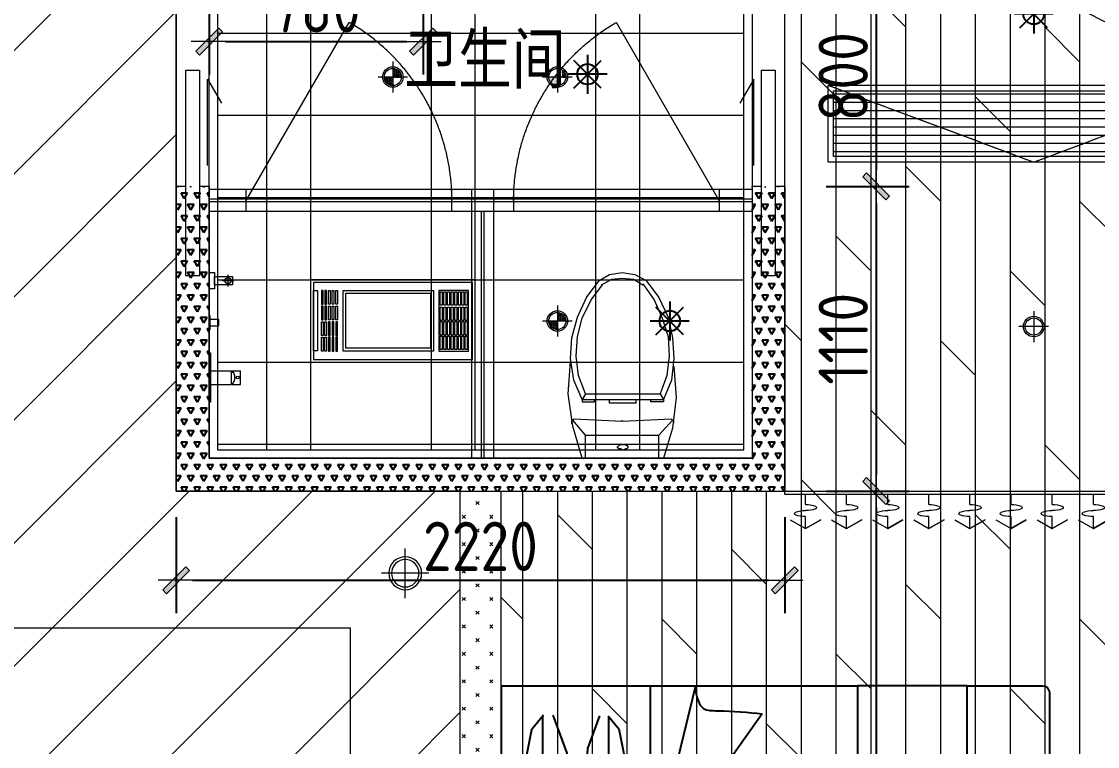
# Model space of a CAD drawing. Header units: millimetres. Extents: x 33621 to 401573, y -91663 to 133135.
# Drawn here: x 256382 to 260307, y -55242 to -52598 of the extents above; entities that cross this region are included whole.
import ezdxf

# ---------------------------------------------------------------- set-up
doc = ezdxf.new("R2010")
doc.units = ezdxf.units.MM
doc.header["$LTSCALE"] = 10
for name, pattern in [('DASH', [0.35, 0.25, -0.1]), ('DOTE', [2.42, 2, -0.2, 0.02, -0.2]), ('HIDDEN', [0.375, 0.25, -0.125, 0, 0])]:
    doc.linetypes.add(name, pattern=pattern)
doc.layers.get('0').update_dxf_attribs({"color": 253})
doc.layers.get('Defpoints').update_dxf_attribs({"color": 250})
for name, color, linetype, lineweight in [('cr-外框线2', 253, 'Continuous', 13), ('DOOR【门】', 253, 'Continuous', 0), ('DS-4BS-FINISH【墙完成线】', 253, 'Continuous', 0), ('FC-FLOOR【地材分格】', 253, 'Continuous', 0), ('FF-Door【门】', 253, 'Continuous', 0), ('FF-FIXT【洁具】', 253, 'Continuous', 0), ('FF-FURN【成品家具】', 253, 'Continuous', 0), ('FF-FURN【成品家私】', 253, 'Continuous', 0), ('MK【门槛线】', 253, 'Continuous', 0), ('RC-FCU【空调设备】', 253, 'Continuous', 0), ('RC-FIN【天花轮廓线】', 253, 'Continuous', 0), ('RC-LIGHT【天花灯具】', 253, 'Continuous', 0), ('RC-Modelling【天花造型】', 253, 'Continuous', 0), ('RC-STR【天花细线】', 253, 'Continuous', 0), ('RC-Text【天花文字】', 253, 'Continuous', 0), ('Wall【墙体】', 253, 'Continuous', 0), ('Wall【新建墙】', 253, 'Continuous', 0), ('WINDOW', 253, 'Continuous', 0), ('Xline【辅助线】', 253, 'Continuous', 0), ('新建墙体', 253, 'Continuous', 0)]:
    doc.layers.add(name, color=color, linetype=linetype, lineweight=lineweight)
for name, color, linetype in [('DIM_LEAD', 253, 'Continuous'), ('EQUIP_喷头', 253, 'Continuous'), ('HATCH【填充】', 253, 'Continuous'), ('P-活动家具', 253, 'Continuous'), ('WINDOW_TEXT', 253, 'Continuous'), ('平面家具', 253, 'Continuous')]:
    doc.layers.add(name, color=color, linetype=linetype)
doc.styles.add('_TCH_WINDOW', font='SIMPLEX', dxfattribs={"bigfont": 'GBCBIG'})
doc.styles.add('CCD_DIM', font='ARCHS.SHX')
doc.styles.add('文字', font='')
doc.styles.get('文字').set_extended_font_data('SimSun')
doc.dimstyles.new('ZL_1：60', dxfattribs={"dimscale": 60, "dimtxt": 3, "dimasz": 1, "dimexe": 2, "dimexo": 2, "dimgap": 0.5, "dimtad": 1, "dimdec": 0, "dimrnd": 5, "dimdsep": 46, "dimtxsty": 'CCD_DIM', "dimblk": 'WS-cj', "dimblk1": 'WS-cj', "dimblk2": 'WS-cj', "dimcen": 0, "dimclrd": 44, "dimclre": 44, "dimclrt": 2, "dimadec": 0, "dimazin": 0, "dimtfac": 1, "dimtdec": 0, "dimtix": 1, "dimtofl": 0, "dimtmove": 2, "dimatfit": 3, "dimldrblk": 'hl_arrow2', "dimfxl": 6, "dimfxlon": 1, "dimarcsym": 0})

# ---------------------------------------------------------------- blocks, each defined once
blk = doc.blocks.new('$DorLib2D$00000001')
for p, q in [((0.45, 0.975), (0.5, 0.975)), ((0.45, 0), (0.45, 0.975)), ((0.5, 0), (0.5, 0.975)), ((0.5, 0), (0.45, 0))]:
    blk.add_line(p, q)
at = {"lineweight": 13}
blk.add_arc((0.475, 0), 0.975, 91.4693, 180, dxfattribs=at)
blk = doc.blocks.new('海龙_041013471')
at = {"layer": 'P-活动家具', "color": 8}
for p, q in [((290.8, 600), (455.7, -75.6)), ((47.8, 497.7), (455.7, -75.6)), ((609.9, 490.4), (570.9, 443.1)), ((607.1, -333.1), (607.1, 487.1)), ((684.4, 370.6), (640.6, 490.4)), ((759.4, 353.8), (810.2, 492.6)), ((845.1, 492.6), (889.6, 438.7)), ((848.3, -326), (848.3, 488.8)), ((570.9, 443.1), (515.2, 167.7)), ((889.6, 438.7), (953.1, 110.2)), ((715.8, -67.6), (684.4, 370.6)), ((724.4, -114.1), (759.4, 353.8)), ((515.2, 167.7), (515.2, -356.5)), ((953.1, 110.2), (953.1, -364.1)), ((47.8, -499), (455.7, -75.6)), ((455.7, -75.6), (289.2, -600)), ((715.8, -384.4), (715.8, -67.6)), ((724.4, -395.8), (724.4, -114.1)), ((626.6, -417.8), (607.1, -333.1)), ((826, -433.9), (848.3, -326)), ((515.2, -356.5), (548.6, -466.9)), ((687.9, -472.4), (715.8, -384.4)), ((953.1, -364.1), (915, -495.5)), ((626.6, -444.9), (626.6, -417.8)), ((756.2, -501.8), (724.4, -395.8)), ((548.6, -466.9), (590.4, -572.6)), ((590.4, -572.6), (626.6, -444.9)), ((626.6, -444.9), (646.1, -564.3)), ((803.8, -456.5), (756.2, -501.8)), ((826, -491.4), (803.8, -456.5)), ((826, -491.4), (826, -433.9)), ((867.3, -466), (826, -491.4)), ((915, -495.5), (867.3, -466)), ((646.1, -564.3), (687.9, -472.4))]:
    blk.add_line(p, q, dxfattribs=at)
at = {"layer": 'P-活动家具'}
blk.add_line((1000, 600), (1000, -600), dxfattribs=at)
at = {"layer": 'P-活动家具', "color": 8}
blk.add_lwpolyline([(-299.9, 600), (-300, -600), (-700, -600), (-699.9, 600)], close=True, dxfattribs=at)
for points, knots in [([(291.5, 586.4), (286.2, 557.6), (277.4, 509), (168.4, 508.8), (99.8, 502.5), (47.8, 497.7)], [0, 0, 0, 0, 75.29107, 127.212251, 290.722633, 290.722633, 290.722633, 290.722633]), ([(291.5, -587.7), (284.6, -560.3), (263.8, -477.8), (136.2, -521), (68, -504), (47.8, -499)], [0, 0, 0, 0, 75.29107, 226.745569, 290.81809, 290.81809, 290.81809, 290.81809])]:
    blk.add_open_spline(points, degree=3, knots=knots, dxfattribs=at)
at = {"layer": '平面家具', "color": 43, "linetype": 'ByBlock'}
for p, q in [((-699.9, 600), (-975, 600)), ((1000, 600), (-299.9, 600)), ((455.7, -600), (455.7, 600)), ((-1000, 575), (-1000, -575)), ((-975, -600), (-700, -600)), ((-300, -600), (1000, -600))]:
    blk.add_line(p, q, dxfattribs=at)
for centre, start, end in [((-975, 575), 90, 180), ((-975, -575), 180, 270)]:
    blk.add_arc(centre, 25, start, end, dxfattribs=at)
blk = doc.blocks.new('海龙0109180699')
at = {"layer": 'cr-外框线2'}
blk.add_blockref('海龙_041013471', (725, 3235.4), dxfattribs=at)
blk = doc.blocks.new('*U170')
for p, q in [((0, -12), (0, 0)), ((0, 0), (1800, 0)), ((1800, 0), (1800, -12)), ((1800, -12), (0, -12)), ((75, -49.3), (75, -12)), ((225, -49.3), (225, -12)), ((375, -49.3), (375, -12)), ((525, -49.3), (525, -12)), ((675, -49.3), (675, -12)), ((825, -49.3), (825, -12)), ((975, -49.3), (975, -12)), ((1125, -49.3), (1125, -12)), ((1275, -49.3), (1275, -12)), ((1425, -49.3), (1425, -12)), ((1575, -49.3), (1575, -12)), ((1725, -49.3), (1725, -12)), ((1725, -49.3), (1725, -12)), ((19.6, -104.5), (75, -136.2)), ((75, -136.2), (75, -93.2)), ((130.4, -104.5), (75, -136.2)), ((75, -136.2), (130.4, -104.5)), ((169.6, -104.5), (225, -136.2)), ((225, -136.2), (225, -93.2)), ((280.4, -104.5), (225, -136.2)), ((225, -136.2), (280.4, -104.5)), ((319.6, -104.5), (375, -136.2)), ((375, -136.2), (375, -93.2)), ((430.4, -104.5), (375, -136.2)), ((375, -136.2), (430.4, -104.5)), ((469.6, -104.5), (525, -136.2)), ((525, -136.2), (525, -93.2)), ((580.4, -104.5), (525, -136.2)), ((525, -136.2), (580.4, -104.5)), ((619.6, -104.5), (675, -136.2)), ((675, -136.2), (675, -93.2)), ((730.4, -104.5), (675, -136.2)), ((675, -136.2), (730.4, -104.5)), ((769.6, -104.5), (825, -136.2)), ((825, -136.2), (825, -93.2)), ((880.4, -104.5), (825, -136.2)), ((825, -136.2), (880.4, -104.5)), ((919.6, -104.5), (975, -136.2)), ((975, -136.2), (975, -93.2)), ((1030.4, -104.5), (975, -136.2)), ((975, -136.2), (1030.4, -104.5)), ((1069.6, -104.5), (1125, -136.2)), ((1125, -136.2), (1125, -93.2)), ((1180.4, -104.5), (1125, -136.2)), ((1125, -136.2), (1180.4, -104.5)), ((1219.6, -104.5), (1275, -136.2)), ((1275, -136.2), (1275, -93.2)), ((1330.4, -104.5), (1275, -136.2)), ((1275, -136.2), (1330.4, -104.5)), ((1369.6, -104.5), (1425, -136.2)), ((1425, -136.2), (1425, -93.2)), ((1480.4, -104.5), (1425, -136.2)), ((1425, -136.2), (1480.4, -104.5)), ((1519.6, -104.5), (1575, -136.2)), ((1575, -136.2), (1575, -93.2)), ((1630.4, -104.5), (1575, -136.2)), ((1575, -136.2), (1630.4, -104.5)), ((1669.6, -104.5), (1725, -136.2)), ((1669.6, -104.5), (1725, -136.2)), ((1725, -136.2), (1725, -93.2)), ((1725, -136.2), (1725, -93.2)), ((1780.4, -104.5), (1725, -136.2)), ((1725, -136.2), (1780.4, -104.5)), ((1780.4, -104.5), (1725, -136.2)), ((1725, -136.2), (1780.4, -104.5))]:
    blk.add_line(p, q)
at = {"extrusion": (0, 0, -1)}
for centre, major_axis, start_param, end_param in [((40, -82.2), (3.69, -3.69), 1.137309, 3.57508), ((72.5, -170.8), (-70.4, -70.4), 2.004284, 2.381239), ((77.5, -148.9), (-70.4, -70.4), 2.33115, 2.708105), ((77.5, 28.3), (70.4, -70.4), 0.433488, 0.810442), ((110, -60.3), (3.69, -3.69), 4.278901, 6.716673), ((190, -82.2), (3.69, -3.69), 1.137309, 3.57508), ((222.5, -170.8), (-70.4, -70.4), 2.004284, 2.381239), ((227.5, -148.9), (-70.4, -70.4), 2.33115, 2.708105), ((227.5, 28.3), (70.4, -70.4), 0.433488, 0.810442), ((260, -60.3), (3.69, -3.69), 4.278901, 6.716673), ((340, -82.2), (3.69, -3.69), 1.137309, 3.57508), ((372.5, -170.8), (-70.4, -70.4), 2.004284, 2.381239), ((377.5, -148.9), (-70.4, -70.4), 2.33115, 2.708105), ((377.5, 28.3), (70.4, -70.4), 0.433488, 0.810442), ((410, -60.3), (3.69, -3.69), 4.278901, 6.716673), ((490, -82.2), (3.69, -3.69), 1.137309, 3.57508), ((522.5, -170.8), (-70.4, -70.4), 2.004284, 2.381239), ((527.5, -148.9), (-70.4, -70.4), 2.33115, 2.708105), ((527.5, 28.3), (70.4, -70.4), 0.433488, 0.810442), ((560, -60.3), (3.69, -3.69), 4.278901, 6.716673), ((640, -82.2), (3.69, -3.69), 1.137309, 3.57508), ((672.5, -170.8), (-70.4, -70.4), 2.004284, 2.381239), ((677.5, -148.9), (-70.4, -70.4), 2.33115, 2.708105), ((677.5, 28.3), (70.4, -70.4), 0.433488, 0.810442), ((710, -60.3), (3.69, -3.69), 4.278901, 6.716673), ((790, -82.2), (3.69, -3.69), 1.137309, 3.57508), ((822.5, -170.8), (-70.4, -70.4), 2.004284, 2.381239), ((827.5, -148.9), (-70.4, -70.4), 2.33115, 2.708105), ((827.5, 28.3), (70.4, -70.4), 0.433488, 0.810442), ((860, -60.3), (3.69, -3.69), 4.278901, 6.716673), ((940, -82.2), (3.69, -3.69), 1.137309, 3.57508), ((972.5, -170.8), (-70.4, -70.4), 2.004284, 2.381239), ((977.5, -148.9), (-70.4, -70.4), 2.33115, 2.708105), ((977.5, 28.3), (70.4, -70.4), 0.433488, 0.810442), ((1010, -60.3), (3.69, -3.69), 4.278901, 6.716673), ((1090, -82.2), (3.69, -3.69), 1.137309, 3.57508), ((1122.5, -170.8), (-70.4, -70.4), 2.004284, 2.381239), ((1127.5, -148.9), (-70.4, -70.4), 2.33115, 2.708105), ((1127.5, 28.3), (70.4, -70.4), 0.433488, 0.810442), ((1160, -60.3), (3.69, -3.69), 4.278901, 6.716673), ((1240, -82.2), (3.69, -3.69), 1.137309, 3.57508), ((1272.5, -170.8), (-70.4, -70.4), 2.004284, 2.381239), ((1277.5, -148.9), (-70.4, -70.4), 2.33115, 2.708105), ((1277.5, 28.3), (70.4, -70.4), 0.433488, 0.810442), ((1310, -60.3), (3.69, -3.69), 4.278901, 6.716673), ((1390, -82.2), (3.69, -3.69), 1.137309, 3.57508), ((1422.5, -170.8), (-70.4, -70.4), 2.004284, 2.381239), ((1427.5, -148.9), (-70.4, -70.4), 2.33115, 2.708105), ((1427.5, 28.3), (70.4, -70.4), 0.433488, 0.810442), ((1460, -60.3), (3.69, -3.69), 4.278901, 6.716673), ((1540, -82.2), (3.69, -3.69), 1.137309, 3.57508), ((1572.5, -170.8), (-70.4, -70.4), 2.004284, 2.381239), ((1577.5, -148.9), (-70.4, -70.4), 2.33115, 2.708105), ((1577.5, 28.3), (70.4, -70.4), 0.433488, 0.810442), ((1610, -60.3), (3.69, -3.69), 4.278901, 6.716673), ((1690, -82.2), (3.69, -3.69), 1.137309, 3.57508), ((1690, -82.2), (3.69, -3.69), 1.137309, 3.57508), ((1722.5, -170.8), (-70.4, -70.4), 2.004284, 2.381239), ((1722.5, -170.8), (-70.4, -70.4), 2.004284, 2.381239), ((1727.5, -148.9), (-70.4, -70.4), 2.33115, 2.708105), ((1727.5, -148.9), (-70.4, -70.4), 2.33115, 2.708105), ((1727.5, 28.3), (70.4, -70.4), 0.433488, 0.810442), ((1727.5, 28.3), (70.4, -70.4), 0.433488, 0.810442), ((1760, -60.3), (3.69, -3.69), 4.278901, 6.716673), ((1760, -60.3), (3.69, -3.69), 4.278901, 6.716673), ((72.5, 6.4), (70.4, -70.4), 0.760354, 1.137309), ((222.5, 6.4), (70.4, -70.4), 0.760354, 1.137309), ((372.5, 6.4), (70.4, -70.4), 0.760354, 1.137309), ((522.5, 6.4), (70.4, -70.4), 0.760354, 1.137309), ((672.5, 6.4), (70.4, -70.4), 0.760354, 1.137309), ((822.5, 6.4), (70.4, -70.4), 0.760354, 1.137309), ((972.5, 6.4), (70.4, -70.4), 0.760354, 1.137309), ((1122.5, 6.4), (70.4, -70.4), 0.760354, 1.137309), ((1272.5, 6.4), (70.4, -70.4), 0.760354, 1.137309), ((1422.5, 6.4), (70.4, -70.4), 0.760354, 1.137309), ((1572.5, 6.4), (70.4, -70.4), 0.760354, 1.137309), ((1722.5, 6.4), (70.4, -70.4), 0.760354, 1.137309), ((1722.5, 6.4), (70.4, -70.4), 0.760354, 1.137309)]:
    blk.add_ellipse(centre, major_axis=major_axis, ratio=1, start_param=start_param, end_param=end_param, dxfattribs=at)
blk = doc.blocks.new('ZL_0317145799')
at = {"layer": 'RC-FCU【空调设备】'}
h = blk.add_hatch(dxfattribs=at)
h.set_pattern_fill('_USER', color=8, scale=30, pattern_type=0)
h.set_pattern_definition([(0, (-5926276.942, -1197962.362), (0, 30), [])])
h.paths.add_polyline_path([(730, -260), (730, -20), (-730, -20), (-730, -260)])
blk.add_lwpolyline([(-750, -280), (-750, 0), (750, 0), (750, -280)], close=True, dxfattribs=at)
at = {"layer": 'RC-FCU【空调设备】', "color": 8, "linetype": 'DASH'}
blk.add_lwpolyline([(-750, 0), (0, -280), (750, 0)], dxfattribs=at)
at = {"layer": 'RC-FCU【空调设备】', "color": 8}
blk.add_lwpolyline([(-730, -260), (-730, -20), (730, -20), (730, -260)], close=True, dxfattribs=at)
blk = doc.blocks.new('圆形筒灯')
at = {"color": 251, "linetype": 'DOTE', "ltscale": 43.504693}
blk.add_line((0, 90.6), (0, -90.6), dxfattribs=at)
at = {"color": 251, "linetype": 'DOTE', "ltscale": 41.297046}
blk.add_line((86, 0), (-86, 0), dxfattribs=at)
blk.add_ellipse((0, 0), major_axis=(-42.4, 42.4), ratio=1, start_param=2.355868237233172, end_param=8.639053544412757)
at = {"color": 251}
blk.add_ellipse((0, 0), major_axis=(35.4, 35.4), ratio=1, start_param=5.49871431692557, end_param=11.78189962410516, dxfattribs=at)
blk = doc.blocks.new('ZL_0603125599')
at = {"layer": 'RC-Modelling【天花造型】'}
blk.add_line((-697.5, -2096.8), (1732.5, -2096.8), dxfattribs=at)
at = {"layer": 'RC-FCU【空调设备】'}
blk.add_blockref('ZL_0317145799', (210, -616.8), dxfattribs=at)
at = {"layer": 'RC-FCU【空调设备】', "ltscale": 10}
blk.add_blockref('*U170', (-697.5, -2096.8), dxfattribs=at)
at = {"layer": 'RC-LIGHT【天花灯具】', "xscale": 0.625, "yscale": 0.625, "zscale": 0.625}
blk.add_blockref('圆形筒灯', (210, -1496.8), dxfattribs=at)
blk = doc.blocks.new('WS-cj')
blk.add_hatch(color=2).paths.add_polyline_path([(0.588, 0.818), (-0.818, -0.588), (-0.588, -0.818), (0.818, 0.588)])
at = {"color": 2, "linetype": 'ByBlock', "lineweight": 0}
for p, q in [((-1.1, 0), (0, 0)), ((0, 0), (1.1, 0))]:
    blk.add_line(p, q, dxfattribs=at)
at = {"color": 2}
blk.add_lwpolyline([(0.588, 0.818), (-0.818, -0.588), (-0.588, -0.818), (0.818, 0.588)], close=True, dxfattribs=at)
blk = doc.blocks.new('*D405')
at = {"layer": 'Defpoints', "color": 0, "transparency": 16777216}
for p in [(257066.7, -52331.9), (257846.7, -52331.9), (257846.7, -52671.7)]:
    blk.add_point(p, dxfattribs=at)
at = {"layer": '新建墙体', "color": 44, "lineweight": -2, "transparency": 16777216}
for p, q in [((257066.7, -52451.9), (257066.7, -52791.7)), ((257846.7, -52451.9), (257846.7, -52791.7)), ((257126.7, -52671.7), (257786.7, -52671.7))]:
    blk.add_line(p, q, dxfattribs=at)
at = {"layer": '新建墙体', "color": 44, "lineweight": -2, "transparency": 16777216, "xscale": 60, "yscale": 60, "zscale": 60, "rotation": 180}
blk.add_blockref('WS-cj', (257066.7, -52671.7), dxfattribs=at)
at = {"layer": '新建墙体', "color": 44, "lineweight": -2, "transparency": 16777216, "xscale": 60, "yscale": 60, "zscale": 60}
blk.add_blockref('WS-cj', (257846.7, -52671.7), dxfattribs=at)
at = {"layer": '新建墙体', "color": 2, "transparency": 16777216, "insert": (257456.7, -52548), "char_height": 180, "attachment_point": 5, "style": 'CCD_DIM'}
blk.add_mtext('780', dxfattribs=at)
blk = doc.blocks.new('hl_arrow2')
at = {"color": 2}
blk.add_line((-0.221, 0), (-1, 0), dxfattribs=at)
blk.add_lwpolyline([(-0.221, 0), (-0.861, -0.689), (-0.654, -0.862), (0, 0), (-0.654, 0.862), (-0.861, 0.689)], close=True, dxfattribs=at)
blk = doc.blocks.new('*D411')
at = {"layer": 'Defpoints', "color": 0, "transparency": 16777216}
for p in [(259196.7, -52399.7), (259196.7, -53199.7), (259499.4, -53199.7)]:
    blk.add_point(p, dxfattribs=at)
at = {"layer": '新建墙体', "color": 44, "lineweight": -2, "transparency": 16777216}
for p, q in [((259316.7, -52399.7), (259619.4, -52399.7)), ((259499.4, -52459.7), (259499.4, -53139.7)), ((259316.7, -53199.7), (259619.4, -53199.7))]:
    blk.add_line(p, q, dxfattribs=at)
at = {"layer": '新建墙体', "color": 44, "lineweight": -2, "transparency": 16777216, "xscale": 60, "yscale": 60, "zscale": 60}
for p, rotation in [((259499.4, -52399.7), 90), ((259499.4, -53199.7), 270)]:
    blk.add_blockref('WS-cj', p, dxfattribs=dict(at, rotation=rotation))
at = {"layer": '新建墙体', "color": 2, "transparency": 16777216, "insert": (259379.4, -52799.7), "char_height": 180, "attachment_point": 5, "rotation": 90, "style": 'CCD_DIM'}
blk.add_mtext('800', dxfattribs=at)
blk = doc.blocks.new('*D408')
at = {"layer": 'Defpoints', "color": 0, "transparency": 16777216}
for p in [(259196.7, -53199.7), (259196.7, -54310.9), (259499.4, -54310.9)]:
    blk.add_point(p, dxfattribs=at)
at = {"layer": '新建墙体', "color": 44, "lineweight": -2, "transparency": 16777216}
for p, q in [((259316.7, -53199.7), (259619.4, -53199.7)), ((259499.4, -53259.7), (259499.4, -54250.9)), ((259316.7, -54310.9), (259619.4, -54310.9))]:
    blk.add_line(p, q, dxfattribs=at)
at = {"layer": '新建墙体', "color": 44, "lineweight": -2, "transparency": 16777216, "xscale": 60, "yscale": 60, "zscale": 60}
for p, rotation in [((259499.4, -53199.7), 90), ((259499.4, -54310.9), 270)]:
    blk.add_blockref('WS-cj', p, dxfattribs=dict(at, rotation=rotation))
at = {"layer": '新建墙体', "color": 2, "transparency": 16777216, "insert": (259379.4, -53755.3), "char_height": 180, "attachment_point": 5, "rotation": 90, "style": 'CCD_DIM'}
blk.add_mtext('1110', dxfattribs=at)
blk = doc.blocks.new('*D406')
at = {"layer": 'Defpoints', "color": 0, "transparency": 16777216}
for p in [(256946.3, -54285.7), (259166.3, -54285.7), (259166.3, -54636.1)]:
    blk.add_point(p, dxfattribs=at)
at = {"layer": '新建墙体', "color": 44, "lineweight": -2, "transparency": 16777216}
for p, q in [((256946.3, -54405.7), (256946.3, -54756.1)), ((259166.3, -54405.7), (259166.3, -54756.1)), ((257006.3, -54636.1), (259106.3, -54636.1))]:
    blk.add_line(p, q, dxfattribs=at)
at = {"layer": '新建墙体', "color": 44, "lineweight": -2, "transparency": 16777216, "xscale": 60, "yscale": 60, "zscale": 60, "rotation": 180}
blk.add_blockref('WS-cj', (256946.3, -54636.1), dxfattribs=at)
at = {"layer": '新建墙体', "color": 44, "lineweight": -2, "transparency": 16777216, "xscale": 60, "yscale": 60, "zscale": 60}
blk.add_blockref('WS-cj', (259166.3, -54636.1), dxfattribs=at)
at = {"layer": '新建墙体', "color": 2, "transparency": 16777216, "insert": (258056.3, -54512.4), "char_height": 180, "attachment_point": 5, "style": 'CCD_DIM'}
blk.add_mtext('2220', dxfattribs=at)
blk = doc.blocks.new('*D407')
at = {"layer": 'Defpoints', "color": 0, "transparency": 16777216}
for p in [(259196.7, -54310.9), (259196.7, -58909.4), (259499.4, -58909.4)]:
    blk.add_point(p, dxfattribs=at)
at = {"layer": '新建墙体', "color": 44, "lineweight": -2, "transparency": 16777216}
for p, q in [((259316.7, -54310.9), (259619.4, -54310.9)), ((259499.4, -54370.9), (259499.4, -58849.4)), ((259316.7, -58909.4), (259619.4, -58909.4))]:
    blk.add_line(p, q, dxfattribs=at)
at = {"layer": '新建墙体', "color": 44, "lineweight": -2, "transparency": 16777216, "xscale": 60, "yscale": 60, "zscale": 60}
for p, rotation in [((259499.4, -54310.9), 90), ((259499.4, -58909.4), 270)]:
    blk.add_blockref('WS-cj', p, dxfattribs=dict(at, rotation=rotation))
at = {"layer": '新建墙体', "color": 2, "transparency": 16777216, "insert": (259371.9, -56610.1), "char_height": 180, "attachment_point": 5, "rotation": 90, "style": 'CCD_DIM'}
blk.add_mtext('4600', dxfattribs=at)
blk = doc.blocks.new('防雾筒灯')
at = {"ltscale": 30}
h = blk.add_hatch(dxfattribs=at)
h.set_pattern_fill('DOTS', color=251, scale=3)
h.set_pattern_definition([(0, (-62.322, -46.6336), (2.38125, 4.7625), [0, -4.7625])])
edge = h.paths.add_edge_path()
edge.add_ellipse((0, 0), major_axis=(35.4, 35.4), ratio=1, start_angle=315, end_angle=405)
edge.add_line((0, 50), (0, 0))
edge.add_line((0, 0), (50, 0))
edge = h.paths.add_edge_path()
edge.add_line((0, 0), (-50, 0))
edge.add_ellipse((0, 0), major_axis=(35.4, 35.4), ratio=1, start_angle=495, end_angle=225)
edge.add_line((0, -50), (0, 0))
at = {"color": 251, "linetype": 'DOTE', "ltscale": 43.504693}
blk.add_line((0, 90.6), (0, -90.6), dxfattribs=at)
at = {"color": 251, "linetype": 'DOTE', "ltscale": 41.297046}
blk.add_line((86, 0), (-86, 0), dxfattribs=at)
blk.add_ellipse((0, 0), major_axis=(-42.4, 42.4), ratio=1, start_param=2.355868237233172, end_param=8.639053544412757)
at = {"color": 251}
blk.add_ellipse((0, 0), major_axis=(35.4, 35.4), ratio=1, start_param=5.49871431692557, end_param=11.78189962410516, dxfattribs=at)
blk = doc.blocks.new('ERTERT')
at = {"color": 8}
for points in [[(15709.6, 8061.8), (15930.2, 8061.8), (15930.2, 8046.6), (15709.6, 8046.6)], [(15709.5, 8032.6), (15759.4, 8032.6), (15759.4, 8026.5), (15709.5, 8026.5)], [(15709.5, 8019.5), (15759.4, 8019.5), (15759.4, 8013.4), (15709.5, 8013.4)], [(15709.5, 8000.3), (15759.4, 8000.3), (15759.4, 8006.4), (15709.5, 8006.4)], [(15766.4, 8032.6), (15816.3, 8032.6), (15816.3, 8026.5), (15766.4, 8026.5)], [(15766.4, 8019.5), (15816.3, 8019.5), (15816.3, 8013.4), (15766.4, 8013.4)], [(15766.4, 8000.3), (15816.3, 8000.3), (15816.3, 8006.4), (15766.4, 8006.4)], [(15873.3, 8032.6), (15823.3, 8032.6), (15823.3, 8026.5), (15873.3, 8026.5)], [(15873.3, 8019.5), (15823.3, 8019.5), (15823.3, 8013.4), (15873.3, 8013.4)], [(15873.3, 8000.3), (15823.3, 8000.3), (15823.3, 8006.4), (15873.3, 8006.4)], [(15930.2, 8032.6), (15880.3, 8032.6), (15880.3, 8026.5), (15930.2, 8026.5)], [(15930.2, 8019.5), (15880.3, 8019.5), (15880.3, 8013.4), (15930.2, 8013.4)], [(15930.2, 8000.3), (15880.3, 8000.3), (15880.3, 8006.4), (15930.2, 8006.4)], [(15709.5, 7987.2), (15759.4, 7987.2), (15759.4, 7993.3), (15709.5, 7993.3)], [(15709.5, 7974.2), (15759.4, 7974.2), (15759.4, 7980.2), (15709.5, 7980.2)], [(15766.4, 7987.2), (15816.3, 7987.2), (15816.3, 7993.3), (15766.4, 7993.3)], [(15766.4, 7974.2), (15816.3, 7974.2), (15816.3, 7980.2), (15766.4, 7980.2)], [(15873.3, 7987.2), (15823.3, 7987.2), (15823.3, 7993.3), (15873.3, 7993.3)], [(15873.3, 7974.2), (15823.3, 7974.2), (15823.3, 7980.2), (15873.3, 7980.2)], [(15930.2, 7987.2), (15880.3, 7987.2), (15880.3, 7993.3), (15930.2, 7993.3)], [(15930.2, 7974.2), (15880.3, 7974.2), (15880.3, 7980.2), (15930.2, 7980.2)], [(15709.5, 7952.9), (15930.2, 7952.9), (15930.2, 7624.2), (15709.5, 7624.2)], [(15709.5, 7495.6), (15930.2, 7495.6), (15930.2, 7604.2), (15709.5, 7604.2)], [(15714.5, 7599.2), (15763.3, 7599.2), (15763.3, 7592.2), (15714.5, 7592.2)], [(15714.5, 7586), (15763.3, 7586), (15763.3, 7579), (15714.5, 7579)], [(15767.9, 7599.2), (15816.7, 7599.2), (15816.7, 7592.2), (15767.9, 7592.2)], [(15767.9, 7586), (15816.7, 7586), (15816.7, 7579), (15767.9, 7579)], [(15821.2, 7599.2), (15870, 7599.2), (15870, 7592.2), (15821.2, 7592.2)], [(15821.2, 7586), (15870, 7586), (15870, 7579), (15821.2, 7579)], [(15876.4, 7599.2), (15925.2, 7599.2), (15925.2, 7592.2), (15876.4, 7592.2)], [(15876.4, 7586), (15925.2, 7586), (15925.2, 7579), (15876.4, 7579)], [(15714.5, 7572.1), (15763.3, 7572.1), (15763.3, 7565.1), (15714.5, 7565.1)], [(15714.5, 7558.9), (15763.3, 7558.9), (15763.3, 7551.9), (15714.5, 7551.9)], [(15714.5, 7545.5), (15763.3, 7545.5), (15763.3, 7538.5), (15714.5, 7538.5)], [(15767.9, 7572.1), (15816.7, 7572.1), (15816.7, 7565.1), (15767.9, 7565.1)], [(15767.9, 7558.9), (15816.7, 7558.9), (15816.7, 7551.9), (15767.9, 7551.9)], [(15767.9, 7545.5), (15816.7, 7545.5), (15816.7, 7538.5), (15767.9, 7538.5)], [(15821.2, 7572.1), (15870, 7572.1), (15870, 7565.1), (15821.2, 7565.1)], [(15821.2, 7558.9), (15870, 7558.9), (15870, 7551.9), (15821.2, 7551.9)], [(15821.2, 7545.5), (15870, 7545.5), (15870, 7538.5), (15821.2, 7538.5)], [(15876.4, 7572.1), (15925.2, 7572.1), (15925.2, 7565.1), (15876.4, 7565.1)], [(15876.4, 7558.9), (15925.2, 7558.9), (15925.2, 7551.9), (15876.4, 7551.9)], [(15876.4, 7545.5), (15925.2, 7545.5), (15925.2, 7538.5), (15876.4, 7538.5)], [(15714.5, 7532.6), (15763.3, 7532.6), (15763.3, 7525.6), (15714.5, 7525.6)], [(15714.5, 7520.4), (15763.3, 7520.4), (15763.3, 7513.4), (15714.5, 7513.4)], [(15714.5, 7507.6), (15763.3, 7507.6), (15763.3, 7500.6), (15714.5, 7500.6)], [(15767.9, 7532.6), (15816.7, 7532.6), (15816.7, 7525.6), (15767.9, 7525.6)], [(15767.9, 7520.4), (15816.7, 7520.4), (15816.7, 7513.4), (15767.9, 7513.4)], [(15767.9, 7507.6), (15816.7, 7507.6), (15816.7, 7500.6), (15767.9, 7500.6)], [(15821.2, 7532.6), (15870, 7532.6), (15870, 7525.6), (15821.2, 7525.6)], [(15821.2, 7520.4), (15870, 7520.4), (15870, 7513.4), (15821.2, 7513.4)], [(15821.2, 7507.6), (15870, 7507.6), (15870, 7500.6), (15821.2, 7500.6)], [(15876.4, 7532.6), (15925.2, 7532.6), (15925.2, 7525.6), (15876.4, 7525.6)], [(15876.4, 7520.4), (15925.2, 7520.4), (15925.2, 7513.4), (15876.4, 7513.4)], [(15876.4, 7507.6), (15925.2, 7507.6), (15925.2, 7500.6), (15876.4, 7500.6)]]:
    blk.add_lwpolyline(points, close=True, dxfattribs=at)
at = {"color": 250}
blk.add_lwpolyline([(15719.5, 7942.9), (15920.2, 7942.9), (15920.2, 7634.2), (15719.5, 7634.2)], close=True, dxfattribs=at)
at = {"layer": 'RC-LIGHT【天花灯具】'}
for points in [[(15668.9, 7471.8), (15968.9, 7471.8), (15968.9, 8071.8), (15668.9, 8071.8)], [(15678.9, 7481.8), (15958.9, 7481.8), (15958.9, 8061.8), (15678.9, 8061.8)]]:
    blk.add_lwpolyline(points, close=True, dxfattribs=at)
blk = doc.blocks.new('$TwtSys$00000125')
at = {"color": 9}
for p, q in [((0.403, -0.403), (-0.403, 0.403)), ((-0.403, -0.403), (0.403, 0.403)), ((0, 0.57), (0, -0.57)), ((0.57, 0), (-0.57, 0))]:
    blk.add_line(p, q, dxfattribs=at)
at = {"color": 8}
blk.add_circle((0, 0), 0.3, dxfattribs=at)
blk = doc.blocks.new('ZL_1210210199')
at = {"layer": 'RC-FIN【天花轮廓线】', "color": 8}
blk.add_lwpolyline([(-1268, -5556.2), (1382, -5556.2), (1382, -2156.2), (-1268, -2156.2)], close=True, dxfattribs=at)
at = {"layer": 'RC-LIGHT【天花灯具】', "xscale": -1, "rotation": 180}
blk.add_blockref('圆形筒灯', (1582, -1956.2), dxfattribs=at)
blk = doc.blocks.new('A$C78EA0098')
at = {"color": 33, "linetype": 'Continuous'}
for p, q in [((47, 353.8), (90, 353.8)), ((68.5, 375.3), (68.5, 332.3))]:
    blk.add_line(p, q, dxfattribs=at)
for p, q in [((5, 25, 0), (81, 25, 0)), ((81, -25, 0), (81, 25, 0)), ((81, 20, 0), (88, 20, 0)), ((84, 25, 0), (114, 25, 0)), ((84, 20, 0), (84, 25, 0)), ((114, -25, 0), (114, 25, 0)), ((5, -25, 0), (81, -25, 0)), ((81, -20, 0), (88, -20, 0)), ((84, -25, 0), (84, -20, 0)), ((84, -25, 0), (114, -25, 0))]:
    blk.add_line(p, q)
for points in [[(0, 383.8), (20, 383.8), (20, 323.8), (0, 323.8)], [(20, 368.8), (85, 368.8), (85, 338.8), (20, 338.8)], [(0, 226), (3, 226), (3, 174), (0, 174)], [(3, 212.5), (33.5, 212.5), (33.5, 187.5), (3, 187.5)], [(0, 90), (5, 90), (5, -90), (0, -90)]]:
    blk.add_lwpolyline(points, close=True)
for centre, radius in [((68.5, 353.8), 11.5), ((104, 0, 0), 5)]:
    blk.add_circle(centre, radius, dxfattribs=at)
blk.add_arc((57.8, 0, 0), 36.3, 316.3972, 43.6028)
blk = doc.blocks.new('ZL_08127082')
at = {"layer": 'FF-FIXT【洁具】'}
for p, q in [((-184.1, -108.8), (-150.6, 0)), ((146.4, 0), (-150.6, 0)), ((-133.9, 0), (-133.9, -83.7)), ((133.9, 0), (133.9, -83.7)), ((146.4, 0), (179.9, -117.1)), ((-20.9, -37.7), (-16.7, -33.5)), ((-20.9, -41.8), (-20.9, -37.7)), ((-16.7, -33.5), (-12.6, -33.5)), ((-12.6, -33.5), (-4.2, -29.3)), ((-4.2, -29.3), (4.2, -33.5)), ((4.2, -33.5), (12.6, -33.5)), ((12.6, -33.5), (16.7, -37.7)), ((16.7, -37.7), (16.7, -41.8)), ((-16.7, -46), (-20.9, -41.8)), ((-12.6, -50.2), (-16.7, -46)), ((4.2, -50.2), (-12.6, -50.2)), ((12.6, -46), (4.2, -50.2)), ((16.7, -41.8), (12.6, -46)), ((-196.6, -221.7), (-184.1, -108.8)), ((-133.9, -83.7), (-184.1, -138.1)), ((133.9, -83.7), (-133.9, -83.7)), ((133.9, -83.7), (179.9, -138.1)), ((179.9, -117.1), (196.6, -234.3)), ((-179.9, -142.2), (0, -133.9)), ((0, -133.9), (0, -138.1)), ((0, -133.9), (175.7, -142.2)), ((184.1, -133.9), (175.7, -142.2)), ((184.1, -125.5), (184.1, -133.9)), ((-188.3, -334.7), (-196.6, -221.7)), ((-179.9, -284.5), (-150.6, -213.4)), ((-163.2, -301.2), (-138.1, -234.3)), ((-150.6, -205), (-104.6, -205)), ((-150.6, -213.4), (-150.6, -205)), ((-138.1, -234.3), (-150.6, -213.4)), ((146.4, -213.4), (-150.6, -213.4)), ((133.9, -234.3), (-138.1, -234.3)), ((-104.6, -205), (-104.6, -213.4)), ((-50.2, -213.4), (-50.2, -200.8)), ((-50.2, -200.8), (46, -200.8)), ((46, -213.4), (-50.2, -213.4)), ((46, -200.8), (46, -213.4)), ((100.4, -205), (100.4, -213.4)), ((146.4, -205), (100.4, -205)), ((133.9, -234.3), (146.4, -213.4)), ((133.9, -234.3), (159, -301.2)), ((146.4, -213.4), (146.4, -205)), ((146.4, -213.4), (175.7, -284.5)), ((196.6, -234.3), (188.3, -351.4)), ((-188.3, -364), (-179.9, -284.5)), ((-171.5, -372.3), (-163.2, -301.2)), ((159, -301.2), (167.3, -372.3)), ((175.7, -284.5), (188.3, -364)), ((-184.1, -439.3), (-188.3, -364)), ((-167.3, -443.4), (-171.5, -372.3)), ((167.3, -372.3), (163.2, -443.4)), ((188.3, -364), (184.1, -439.3)), ((-167.3, -514.6), (-184.1, -439.3)), ((-146.4, -510.4), (-167.3, -443.4)), ((163.2, -443.4), (146.4, -510.4)), ((184.1, -439.3), (163.2, -514.6)), ((-133.9, -585.7), (-167.3, -514.6)), ((-117.1, -577.3), (-146.4, -510.4)), ((146.4, -510.4), (113, -577.3)), ((163.2, -514.6), (129.7, -585.7)), ((-87.9, -648.4), (-133.9, -585.7)), ((-75.3, -635.9), (-117.1, -577.3)), ((113, -577.3), (71.1, -631.7)), ((129.7, -585.7), (83.7, -648.4)), ((-46, -669.4), (-87.9, -648.4)), ((-41.8, -652.6), (-75.3, -631.7)), ((0, -656.8), (-41.8, -652.6)), ((37.7, -652.6), (0, -656.8)), ((75.3, -631.7), (37.7, -652.6)), ((83.7, -648.4), (46, -669.4)), ((0, -677.7), (-46, -669.4)), ((46, -669.4), (0, -677.7))]:
    blk.add_line(p, q, dxfattribs=at)
blk = doc.blocks.new('ZL_08123655')
at = {"layer": 'FF-FIXT【洁具】'}
for p, q in [((-184.1, -138.1), (-188.3, -129.7)), ((-179.9, -142.2), (-184.1, -138.1))]:
    blk.add_line(p, q, dxfattribs=at)
at = {"layer": 'DIM_LEAD'}
blk.add_blockref('ZL_08127082', (0, 0), dxfattribs=at)
blk = doc.blocks.new('DOORBLK101')
at = {"layer": 'FF-Door【门】'}
blk.add_line((-0.5, 0), (0, 0.866), dxfattribs=at)
at = {"layer": 'FF-Door【门】', "color": 8, "linetype": 'HIDDEN', "ltscale": 15}
blk.add_arc((-0.5, 0), 1, 0, 60, dxfattribs=at)

msp = doc.modelspace()

# ---------------------------------------------------------------- hatches: boundary and pattern name
at = {"layer": 'FC-FLOOR【地材分格】'}
h = msp.add_hatch(dxfattribs=at)
h.set_pattern_fill('DOLMIT', color=256, scale=20, angle=90, double=1)
h.set_pattern_definition([(90, (240176.74, -45380.56), (-127, 8e-15), []), (135, (240176.74, -45380.56), (-254, -254), [179.605, -359.21])])
h.paths.add_polyline_path([(259166.7, -51710.6), (261581.7, -51709.4), (261581.7, -58609.4), (261356.7, -58610.6), (261356.7, -59010.6), (258156.7, -59010.6), (258156.7, -58910.6), (258131.7, -58910.6), (258131.7, -54310.8), (259166.7, -54310.8)])
h = msp.add_hatch(dxfattribs=at)
h.set_pattern_fill('_USER', color=256, scale=600, double=1, pattern_type=0)
h.set_pattern_definition([(0, (257876.74, -52340.56), (0, 600), []), (90, (257876.74, -52340.56), (-600, 4e-14), [])])
h.paths.add_polyline_path([(259016.7, -51740.6), (257876.7, -51740.6), (257876.7, -52340.6), (257096.7, -52340.6), (257096.7, -54160.8), (259016.7, -54160.8)])
at = {"layer": 'HATCH【填充】'}
h = msp.add_hatch(dxfattribs=at)
h.set_pattern_fill('TRIANG', color=4, scale=5)
h.set_pattern_definition([(60, (6829392.59, 347610.797), (-23.81249995, 41.24445983), [23.8125, -23.8125]), (120, (6829392.59, 347610.797), (-47.62499995, 3e-08), [23.8125, -23.8125]), (0, (6829380.686, 347631.42), (23.8125, 41.2444598), [23.8125, -23.8125])])
h.paths.add_polyline_path([(259046.7, -53199.7), (259166.7, -53199.7), (259166.7, -54310.8), (256946.7, -54310.8), (256946.7, -53199.7), (257066.7, -53199.7), (257066.7, -54190.8), (259046.7, -54190.8)])
at = {"layer": 'RC-STR【天花细线】'}
h = msp.add_hatch(dxfattribs=at)
h.set_pattern_fill('矩形600X300', color=256, double=1, pattern_type=2)
h.set_pattern_definition([(0, (258036.74, -52340.56), (0, 300), []), (90, (258036.74, -52340.56), (-600, 4e-14), [])])
h.paths.add_polyline_path([(259016.7, -51740.6), (257876.7, -51740.6), (257876.7, -52340.6), (257096.7, -52340.6), (257096.7, -54160.8), (259016.7, -54160.8)])
at = {"layer": 'Xline【辅助线】'}
h = msp.add_hatch(dxfattribs=at)
h.set_pattern_fill('ANSI31', color=256, scale=100)
h.set_pattern_definition([(45, (237942.88, -58992.83), (-224.5064, 224.5064), [])])
h.paths.add_polyline_path([(257982.8, -54310.8), (256947.8, -54310.8), (256947.9, -51710.6), (254517.8, -51710.6), (254517.8, -58992.8), (257982.8, -58977.8)])
at = {"layer": '新建墙体'}
h = msp.add_hatch(dxfattribs=at)
h.set_pattern_fill('石膏板', color=256, scale=20, pattern_type=2)
h.set_pattern_definition([(45, (2495189.96, -1432210.37), (-50.0000013, 50.0000013), [16, -54.71068]), (135, (2495301.28, -1432210.37), (-50.0000013, -50.0000013), [16, -54.71068])])
h.paths.add_polyline_path([(258131.7, -54310.8), (257981.7, -54310.8), (257981.7, -58909.4), (258131.7, -58909.4)])

# ---------------------------------------------------------------- linework, layer by layer
at = {"layer": 'DOOR【门】'}
for points in [[(256981.7, -52776.2), (257031.7, -52776.2), (257031.7, -53526.2), (256981.7, -53526.2)], [(259081.7, -52776.2), (259131.7, -52776.2), (259131.7, -53526.2), (259081.7, -53526.2)]]:
    msp.add_lwpolyline(points, close=True, dxfattribs=at)
for points in [[(257060.3, -53123.4), (257060.3, -52809.1), (257111.2, -52896.1)], [(259053.1, -53123.4), (259053.1, -52809.1), (259002.3, -52896.1)]]:
    msp.add_lwpolyline(points, dxfattribs=at)
at = {"layer": 'DS-4BS-FINISH【墙完成线】'}
for points in [[(256946.7, -51710.6), (254531.7, -51709.4), (254531.7, -58609.4), (254756.7, -58610.6), (254756.7, -59010.6), (257956.7, -59010.6), (257956.7, -58910.6), (257981.7, -58910.6), (257981.7, -54310.8), (256946.7, -54310.8), (256946.7, -51710.6)], [(259166.7, -51710.6), (261581.7, -51709.4), (261581.7, -58609.4), (261356.7, -58610.6), (261356.7, -59010.6), (258156.7, -59010.6), (258156.7, -58910.6), (258131.7, -58910.6), (258131.7, -54310.8), (259166.7, -54310.8), (259166.7, -51710.6)]]:
    msp.add_lwpolyline(points, dxfattribs=at)
msp.add_lwpolyline([(259016.7, -51740.6), (257876.7, -51740.6), (257876.7, -52340.6), (257096.7, -52340.6), (257096.7, -54160.8), (259016.7, -54160.8)], close=True, dxfattribs=at)
msp.add_lwpolyline([(259016.7, -51740.6), (257876.7, -51740.6), (257876.7, -52340.6), (257096.7, -52340.6), (257096.7, -54160.8), (259016.7, -54160.8)], close=True, dxfattribs=at)
at = {"layer": 'FF-FURN【成品家具】'}
for p, q in [((256946.7, -52399.7), (256946.7, -53199.7)), ((259166.7, -53199.7), (259166.7, -52399.7))]:
    msp.add_line(p, q, dxfattribs=at)
at = {"layer": 'MK【门槛线】', "color": 4}
for p, q in [((259046.7, -53210.8), (257066.7, -53210.8)), ((257202.1, -53290.8), (257202.1, -53210.8)), ((257952.1, -53290.8), (257952.1, -53210.8)), ((258023.2, -53210.8), (258023.2, -54190.8)), ((258103.2, -53210.8), (258103.2, -54190.8)), ((258178.3, -53290.8), (258178.3, -53210.8)), ((258928.3, -53290.8), (258928.3, -53210.8)), ((259046.7, -53290.8), (257066.7, -53290.8))]:
    msp.add_line(p, q, dxfattribs=at)
at = {"layer": 'Wall【墙体】', "color": 9}
for p, q in [((257981.7, -58910.6), (257981.7, -54310.8)), ((258131.7, -58910.6), (258131.7, -54310.8))]:
    msp.add_line(p, q, dxfattribs=at)
at = {"layer": 'Wall【新建墙】', "color": 4}
for p, q in [((256946.7, -53199.7), (256946.7, -54310.8)), ((256981.7, -53199.7), (256946.7, -53199.7)), ((257066.7, -53199.7), (257031.7, -53199.7)), ((257066.7, -53199.7), (257066.7, -54190.8)), ((259046.7, -53199.7), (259046.7, -54190.8)), ((259081.7, -53199.7), (259046.7, -53199.7)), ((259166.7, -53199.7), (259131.7, -53199.7)), ((259166.7, -53199.7), (259166.7, -54310.8)), ((257066.7, -54190.8), (259046.7, -54190.8))]:
    msp.add_line(p, q, dxfattribs=at)
for points in [[(257066.7, -52310.6), (257846.7, -52310.6), (257846.7, -51710.6), (259046.7, -51710.6), (259046.7, -54190.8), (257066.7, -54190.8), (257066.7, -52310.6)], [(256946.7, -54310.8), (259166.7, -54310.8)]]:
    msp.add_lwpolyline(points, dxfattribs=at)
at = {"layer": 'WINDOW', "linetype": 'Continuous'}
for p, q in [((259046.7, -53245.8), (257066.7, -53245.8)), ((259046.7, -53255.8), (257066.7, -53255.8)), ((258058.2, -53290.8), (258058.2, -54190.8)), ((258068.2, -53290.8), (258068.2, -54190.8))]:
    msp.add_line(p, q, dxfattribs=at)

# ---------------------------------------------------------------- block references
at = {"layer": 'DOOR【门】'}
ref = msp.add_blockref('$DorLib2D$00000001', (260281.2, -51635.6), dxfattribs=dict(at, xscale=1100, yscale=-1100, zscale=1100))
ref.add_attrib('A', 'M1122', (259831.2, -51285.3), dxfattribs={"layer": 'WINDOW_TEXT', "height": 297.5, "style": '_TCH_WINDOW', "width": 0.705882})
at = {"layer": 'EQUIP_喷头', "xscale": 125, "yscale": 125, "zscale": 125}
for p in [(260074.2, -52570.7), (258446.7, -52790.6), (258746.7, -53690.6)]:
    msp.add_blockref('$TwtSys$00000125', p, dxfattribs=at)
at = {"layer": 'FF-FIXT【洁具】', "xscale": 750, "yscale": 750, "zscale": 750}
msp.add_blockref('DOORBLK101', (257577.1, -53250.8), dxfattribs=at)
at = {"layer": 'FF-FIXT【洁具】', "xscale": -750, "yscale": 750, "zscale": 750, "rotation": 1.19105e-11}
msp.add_blockref('DOORBLK101', (258552.2, -53250.8), dxfattribs=at)
at = {"layer": 'FF-FIXT【洁具】'}
for name, p, rotation in [('A$C78EA0098', (257066.7, -53896.9), 359.999999047822), ('ZL_08123655', (258573, -54190.8), 180)]:
    msp.add_blockref(name, p, dxfattribs=dict(at, rotation=rotation))
at = {"layer": 'FF-FURN【成品家私】', "xscale": -1}
msp.add_blockref('海龙0109180699', (259856.7, -58856), dxfattribs=at)
at = {"layer": 'RC-LIGHT【天花灯具】'}
for name, p in [('ZL_0603125599', (259864.2, -52214)), ('ZL_1210210199', (256199.8, -52654.4))]:
    msp.add_blockref(name, p, dxfattribs=at)
at = {"layer": 'RC-LIGHT【天花灯具】', "xscale": 0.625, "yscale": 0.625, "zscale": 0.625}
for p in [(257736.7, -52800.7), (258336.7, -52800.7), (258336.7, -53690.6)]:
    msp.add_blockref('防雾筒灯', p, dxfattribs=at)
at = {"layer": 'RC-LIGHT【天花灯具】', "rotation": 89.99999999999999}
msp.add_blockref('ERTERT', (265508.6, -69509.5), dxfattribs=at)

# ---------------------------------------------------------------- texts
at = {"layer": 'RC-Text【天花文字】', "style": '文字', "width": 0.8}
msp.add_text('卫生间', height=180, dxfattribs=at).set_placement((257777.7, -52823.3))

# ---------------------------------------------------------------- dimensions: what is measured, and where the dimension line sits
at = {"layer": '新建墙体'}
for base, p1, p2, picture, middle in [((257846.7, -52671.7), (257066.7, -52331.9), (257846.7, -52331.9), '*D405', (257456.7, -52548)), ((259166.3, -54636.1), (256946.3, -54285.7), (259166.3, -54285.7), '*D406', (258056.3, -54512.4))]:
    dim = msp.add_linear_dim(base=base, p1=p1, p2=p2, dimstyle='ZL_1：60', dxfattribs=at)
    dim.commit()
    dim.dimension.update_dxf_attribs({"geometry": picture, "text_midpoint": middle})
for base, p1, p2, picture, middle in [((259499.4, -53199.7), (259196.7, -52399.7), (259196.7, -53199.7), '*D411', (259379.4, -52799.7)), ((259499.4, -54310.9), (259196.7, -53199.7), (259196.7, -54310.9), '*D408', (259379.4, -53755.3)), ((259499.4008, -58909.4183), (259196.6777, -54310.8587), (259196.6777, -58909.4183), '*D407', (259371.9008, -56610.1385))]:
    dim = msp.add_linear_dim(base=base, p1=p1, p2=p2, angle=90, dimstyle='ZL_1：60', dxfattribs=at)
    dim.commit()
    dim.dimension.update_dxf_attribs({"geometry": picture, "text_midpoint": middle})

doc.saveas('drawing.dxf')
